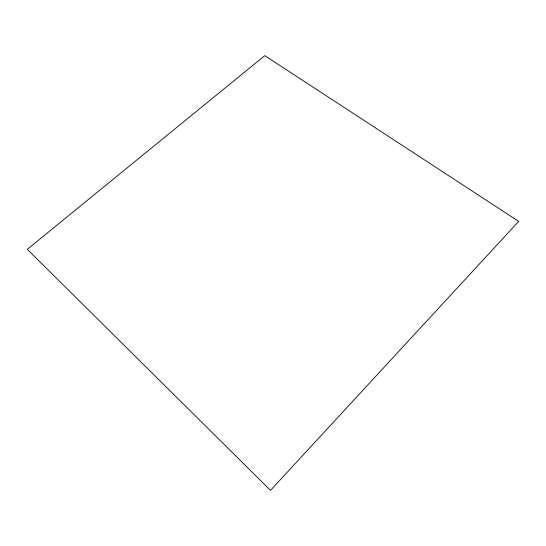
<?xml version="1.0" encoding="UTF-8"?>
<svg xmlns="http://www.w3.org/2000/svg" width="546" height="546" viewBox="0 0 546 546"><rect width="100%" height="100%" fill="white"/><g stroke="black" fill="none" stroke-linecap="round" stroke-linejoin="round"><path stroke-width="0.82" d="M518.7 221.396L270.509 490.376L27.3 249.324L264.769 55.624L518.7 221.396"/></g></svg>
